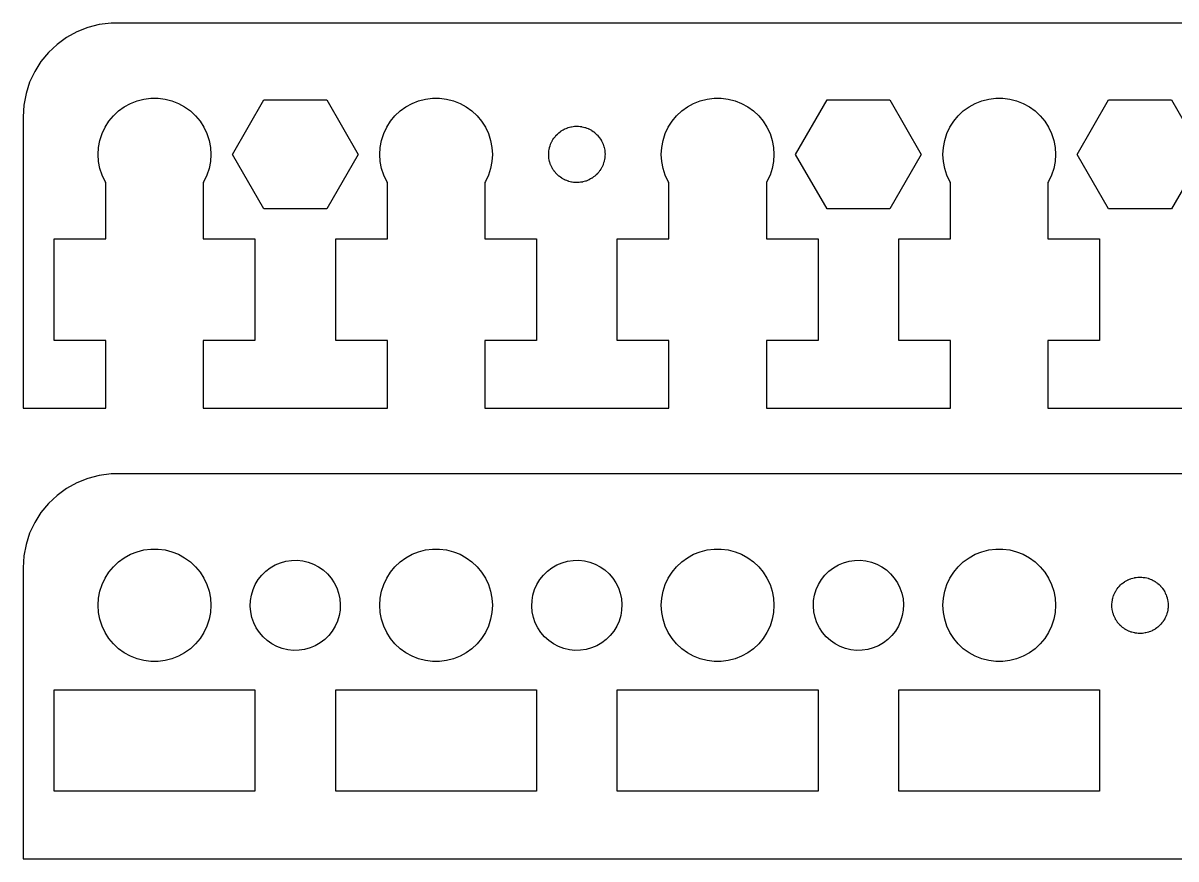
# Model space of a CAD drawing. Header units: metres. Extents: x -74 to 74, y 0 to 92.
# Drawn here: x -74.5 to -13.1, y 0 to 44.5 of the extents above; entities that cross this region are included whole.
import ezdxf

# ---------------------------------------------------------------- set-up
doc = ezdxf.new("R2010")
doc.units = ezdxf.units.M

msp = doc.modelspace()

# ---------------------------------------------------------------- linework, layer by layer
for p, q in [((-71.0451, 44.2553), (-71.6289, 44.0241)), ((-70.4369, 44.4114), (-71.0451, 44.2553)), ((-69.8139, 44.4901), (-70.4369, 44.4114)), ((69.8139, 44.4901), (-69.8139, 44.4901)), ((-72.1791, 43.7216), (-72.6871, 43.3526)), ((-71.6289, 44.0241), (-72.1791, 43.7216)), ((-72.6871, 43.3526), (-73.1448, 42.9227)), ((-73.5451, 42.4389), (-73.8815, 41.9088)), ((-73.1448, 42.9227), (-73.5451, 42.4389)), ((-73.8815, 41.9088), (-74.1489, 41.3406)), ((-74.1489, 41.3406), (-74.3429, 40.7434)), ((-74.3429, 40.7434), (-74.4606, 40.1267)), ((-74.4606, 40.1267), (-74.5, 39.5)), ((-69.4123, 39.8115), (-69.1075, 40.033)), ((-69.1075, 40.033), (-68.7773, 40.2145)), ((-68.7773, 40.2145), (-68.427, 40.3532)), ((-68.427, 40.3532), (-68.0621, 40.4469)), ((-68.0621, 40.4469), (-67.6884, 40.4941)), ((-67.6884, 40.4941), (-67.3116, 40.4941)), ((-67.3116, 40.4941), (-66.9379, 40.4469)), ((-66.9379, 40.4469), (-66.573, 40.3532)), ((-66.573, 40.3532), (-66.2227, 40.2145)), ((-66.2227, 40.2145), (-65.8925, 40.033)), ((-65.8925, 40.033), (-65.5877, 39.8115)), ((-63.3466, 37.5), (-61.6733, 40.3982)), ((-61.6733, 40.3982), (-58.3267, 40.3982)), ((-58.3267, 40.3982), (-56.6534, 37.5)), ((-54.4123, 39.8115), (-54.1075, 40.033)), ((-54.1075, 40.033), (-53.7773, 40.2145)), ((-53.7773, 40.2145), (-53.427, 40.3532)), ((-53.427, 40.3532), (-53.0621, 40.4469)), ((-53.0621, 40.4469), (-52.6884, 40.4941)), ((-52.6884, 40.4941), (-52.3116, 40.4941)), ((-52.3116, 40.4941), (-51.9379, 40.4469)), ((-51.9379, 40.4469), (-51.5729, 40.3532)), ((-51.5729, 40.3532), (-51.2227, 40.2145)), ((-51.2227, 40.2145), (-50.8925, 40.033)), ((-50.8925, 40.033), (-50.5877, 39.8115)), ((-39.4123, 39.8115), (-39.1075, 40.033)), ((-39.1075, 40.033), (-38.7773, 40.2145)), ((-38.7773, 40.2145), (-38.427, 40.3532)), ((-38.427, 40.3532), (-38.0621, 40.4469)), ((-38.0621, 40.4469), (-37.6884, 40.4941)), ((-37.6884, 40.4941), (-37.3116, 40.4941)), ((-37.3116, 40.4941), (-36.9379, 40.4469)), ((-36.9379, 40.4469), (-36.5729, 40.3532)), ((-36.5729, 40.3532), (-36.2227, 40.2145)), ((-36.2227, 40.2145), (-35.8925, 40.033)), ((-35.8925, 40.033), (-35.5877, 39.8115)), ((-33.3466, 37.5), (-31.6733, 40.3982)), ((-31.6733, 40.3982), (-28.3267, 40.3982)), ((-28.3267, 40.3982), (-26.6534, 37.5)), ((-24.4123, 39.8115), (-24.1075, 40.033)), ((-24.1075, 40.033), (-23.7773, 40.2145)), ((-23.7773, 40.2145), (-23.427, 40.3532)), ((-23.427, 40.3532), (-23.0621, 40.4469)), ((-23.0621, 40.4469), (-22.6884, 40.4941)), ((-22.6884, 40.4941), (-22.3116, 40.4941)), ((-22.3116, 40.4941), (-21.9379, 40.4469)), ((-21.9379, 40.4469), (-21.5729, 40.3532)), ((-21.5729, 40.3532), (-21.2227, 40.2145)), ((-21.2227, 40.2145), (-20.8925, 40.033)), ((-20.8925, 40.033), (-20.5877, 39.8115)), ((-18.3466, 37.5), (-16.6733, 40.3982)), ((-16.6733, 40.3982), (-13.3267, 40.3982)), ((-13.3267, 40.3982), (-11.6534, 37.5)), ((-74.5, 39.5), (-74.5, 24)), ((-69.927, 39.2634), (-69.6869, 39.5536)), ((-69.6869, 39.5536), (-69.4123, 39.8115)), ((-65.5877, 39.8115), (-65.3131, 39.5536)), ((-65.3131, 39.5536), (-65.073, 39.2634)), ((-54.927, 39.2634), (-54.6869, 39.5536)), ((-54.6869, 39.5536), (-54.4123, 39.8115)), ((-50.5877, 39.8115), (-50.3131, 39.5536)), ((-50.3131, 39.5536), (-50.0729, 39.2634)), ((-39.927, 39.2634), (-39.6869, 39.5536)), ((-39.6869, 39.5536), (-39.4123, 39.8115)), ((-35.5877, 39.8115), (-35.3131, 39.5536)), ((-35.3131, 39.5536), (-35.0729, 39.2634)), ((-24.927, 39.2634), (-24.6869, 39.5536)), ((-24.6869, 39.5536), (-24.4123, 39.8115)), ((-20.5877, 39.8115), (-20.3131, 39.5536)), ((-20.3131, 39.5536), (-20.0729, 39.2634)), ((-70.2893, 38.6044), (-70.1289, 38.9453)), ((-70.1289, 38.9453), (-69.927, 39.2634)), ((-65.073, 39.2634), (-64.8711, 38.9453)), ((-64.8711, 38.9453), (-64.7107, 38.6044)), ((-55.2893, 38.6044), (-55.1289, 38.9453)), ((-55.1289, 38.9453), (-54.927, 39.2634)), ((-50.0729, 39.2634), (-49.8711, 38.9453)), ((-49.8711, 38.9453), (-49.7107, 38.6044)), ((-45.9561, 38.6558), (-45.8926, 38.7019)), ((-45.8926, 38.7019), (-45.8301, 38.7494)), ((-45.8301, 38.7494), (-45.8165, 38.7572)), ((-45.8165, 38.7572), (-45.8037, 38.7665)), ((-45.8037, 38.7665), (-45.7349, 38.8043)), ((-45.7349, 38.8043), (-45.6669, 38.8436)), ((-45.6669, 38.8436), (-45.6525, 38.8497)), ((-45.6525, 38.8497), (-45.6387, 38.8572)), ((-45.6387, 38.8572), (-45.5657, 38.8861)), ((-45.5657, 38.8861), (-45.4933, 38.9165)), ((-45.4933, 38.9165), (-45.4781, 38.9208)), ((-45.4781, 38.9208), (-45.4635, 38.9266)), ((-45.4635, 38.9266), (-45.3875, 38.9461)), ((-45.3875, 38.9461), (-45.3119, 38.9672)), ((-45.3119, 38.9672), (-45.2963, 38.9695)), ((-45.2963, 38.9695), (-45.2811, 38.9734)), ((-45.2811, 38.9734), (-45.2032, 38.9833)), ((-45.2032, 38.9833), (-45.1255, 38.9947)), ((-45.1255, 38.9947), (-45.1098, 38.9951)), ((-45.1098, 38.9951), (-45.0942, 38.997)), ((-45.0942, 38.997), (-45.0157, 38.997)), ((-45.0157, 38.997), (-44.9372, 38.9987)), ((-44.9372, 38.9987), (-44.9215, 38.997)), ((-44.9215, 38.997), (-44.9058, 38.997)), ((-44.9058, 38.997), (-44.8279, 38.9872)), ((-44.8279, 38.9872), (-44.7498, 38.979)), ((-44.7498, 38.979), (-44.7345, 38.9754)), ((-44.7345, 38.9754), (-44.7189, 38.9734)), ((-44.7189, 38.9734), (-44.6429, 38.9539)), ((-44.6429, 38.9539), (-44.5665, 38.936)), ((-44.5665, 38.936), (-44.5517, 38.9305)), ((-44.5517, 38.9305), (-44.5365, 38.9266)), ((-44.5365, 38.9266), (-44.4635, 38.8977)), ((-44.4635, 38.8977), (-44.3899, 38.8703)), ((-44.3899, 38.8703), (-44.3759, 38.863)), ((-44.3759, 38.863), (-44.3613, 38.8572)), ((-44.3613, 38.8572), (-44.2925, 38.8194)), ((-44.2925, 38.8194), (-44.2229, 38.783)), ((-44.2229, 38.783), (-44.21, 38.7741)), ((-44.21, 38.7741), (-44.1963, 38.7665)), ((-44.1963, 38.7665), (-44.1328, 38.7204)), ((-44.1328, 38.7204), (-44.0683, 38.6755)), ((-40.2893, 38.6044), (-40.1289, 38.9453)), ((-40.1289, 38.9453), (-39.927, 39.2634)), ((-35.0729, 39.2634), (-34.8711, 38.9453)), ((-34.8711, 38.9453), (-34.7107, 38.6044)), ((-25.2893, 38.6044), (-25.1289, 38.9453)), ((-25.1289, 38.9453), (-24.927, 39.2634)), ((-20.0729, 39.2634), (-19.8711, 38.9453)), ((-19.8711, 38.9453), (-19.7107, 38.6044)), ((-70.4763, 37.876), (-70.4057, 38.2461)), ((-70.4057, 38.2461), (-70.2893, 38.6044)), ((-64.7107, 38.6044), (-64.5943, 38.2461)), ((-64.5943, 38.2461), (-64.5237, 37.876)), ((-55.4763, 37.876), (-55.4057, 38.2461)), ((-55.4057, 38.2461), (-55.2893, 38.6044)), ((-49.7107, 38.6044), (-49.5942, 38.2461)), ((-49.5942, 38.2461), (-49.5237, 37.876)), ((-46.3947, 38.0522), (-46.3612, 38.1232)), ((-46.3612, 38.1232), (-46.3293, 38.1949)), ((-46.3293, 38.1949), (-46.3212, 38.2084)), ((-46.3212, 38.2084), (-46.3145, 38.2226)), ((-46.3145, 38.2226), (-46.2724, 38.2889)), ((-46.2724, 38.2889), (-46.2317, 38.3561)), ((-46.2317, 38.3561), (-46.222, 38.3684)), ((-46.222, 38.3684), (-46.2135, 38.3817)), ((-46.2135, 38.3817), (-46.1635, 38.4422)), ((-46.1635, 38.4422), (-46.1147, 38.5037)), ((-46.1147, 38.5037), (-46.1035, 38.5147)), ((-46.1035, 38.5147), (-46.0934, 38.5268)), ((-46.0934, 38.5268), (-46.0362, 38.5806)), ((-46.0362, 38.5806), (-45.9801, 38.6355)), ((-45.9801, 38.6355), (-45.9676, 38.645)), ((-45.9676, 38.645), (-45.9561, 38.6558)), ((-44.0683, 38.6755), (-44.0566, 38.665)), ((-44.0566, 38.665), (-44.0439, 38.6558)), ((-44.0439, 38.6558), (-43.9866, 38.602)), ((-43.9866, 38.602), (-43.9283, 38.5495)), ((-43.9283, 38.5495), (-43.918, 38.5376)), ((-43.918, 38.5376), (-43.9065, 38.5268)), ((-43.9065, 38.5268), (-43.8565, 38.4663)), ((-43.8565, 38.4663), (-43.8052, 38.4069)), ((-43.8052, 38.4069), (-43.7965, 38.3938)), ((-43.7965, 38.3938), (-43.7865, 38.3817)), ((-43.7865, 38.3817), (-43.7444, 38.3154)), ((-43.7444, 38.3154), (-43.701, 38.25)), ((-43.701, 38.25), (-43.694, 38.2359)), ((-43.694, 38.2359), (-43.6855, 38.2226)), ((-43.6855, 38.2226), (-43.6521, 38.1516)), ((-43.6521, 38.1516), (-43.6172, 38.0813)), ((-43.6172, 38.0813), (-43.612, 38.0664)), ((-40.4763, 37.876), (-40.4057, 38.2461)), ((-40.4057, 38.2461), (-40.2893, 38.6044)), ((-34.7107, 38.6044), (-34.5942, 38.2461)), ((-34.5942, 38.2461), (-34.5237, 37.876)), ((-25.4763, 37.876), (-25.4057, 38.2461)), ((-25.4057, 38.2461), (-25.2893, 38.6044)), ((-19.7107, 38.6044), (-19.5942, 38.2461)), ((-19.5942, 38.2461), (-19.5237, 37.876)), ((-70.5, 37.5), (-70.4763, 37.876)), ((-70.4763, 37.124), (-70.5, 37.5)), ((-64.5237, 37.876), (-64.5, 37.5)), ((-64.5, 37.5), (-64.5237, 37.124)), ((-61.6733, 34.6018), (-63.3466, 37.5)), ((-56.6534, 37.5), (-58.3267, 34.6018)), ((-55.5, 37.5), (-55.4763, 37.876)), ((-55.4763, 37.124), (-55.5, 37.5)), ((-49.5237, 37.876), (-49.5, 37.5)), ((-49.5, 37.5), (-49.5237, 37.124)), ((-46.5, 37.5), (-46.4951, 37.5784)), ((-46.499, 37.4843), (-46.5, 37.5)), ((-46.4997, 37.4686), (-46.499, 37.4843)), ((-46.4931, 37.3904), (-46.4997, 37.4686)), ((-46.4951, 37.5784), (-46.4918, 37.6568)), ((-46.4918, 37.6568), (-46.4892, 37.6723)), ((-46.4892, 37.6723), (-46.4882, 37.688)), ((-46.4882, 37.688), (-46.4734, 37.7651)), ((-46.4734, 37.7651), (-46.4604, 37.8425)), ((-46.4604, 37.8425), (-46.4558, 37.8576)), ((-46.4558, 37.8576), (-46.4529, 37.873)), ((-46.4529, 37.873), (-46.4286, 37.9477)), ((-46.4286, 37.9477), (-46.4059, 38.0229)), ((-46.4059, 38.0229), (-46.3995, 38.0372)), ((-46.3995, 38.0372), (-46.3947, 38.0522)), ((-43.612, 38.0664), (-43.6053, 38.0522)), ((-43.6053, 38.0522), (-43.5811, 37.9775)), ((-43.5811, 37.9775), (-43.5553, 37.9034)), ((-43.5553, 37.9034), (-43.552, 37.888)), ((-43.552, 37.888), (-43.5471, 37.873)), ((-43.5471, 37.873), (-43.5324, 37.7959)), ((-43.5324, 37.7959), (-43.5161, 37.7191)), ((-43.5161, 37.7191), (-43.5148, 37.7034)), ((-43.5148, 37.7034), (-43.5118, 37.688)), ((-43.5118, 37.688), (-43.5069, 37.6096)), ((-43.5069, 37.6096), (-43.5003, 37.5314)), ((-43.5, 37.5), (-43.5049, 37.4217)), ((-43.5003, 37.5314), (-43.501, 37.5157)), ((-43.501, 37.5157), (-43.5, 37.5)), ((-40.5, 37.5), (-40.4763, 37.876)), ((-40.4763, 37.124), (-40.5, 37.5)), ((-34.5237, 37.876), (-34.5, 37.5)), ((-34.5, 37.5), (-34.5237, 37.124)), ((-31.6733, 34.6018), (-33.3466, 37.5)), ((-26.6534, 37.5), (-28.3267, 34.6018)), ((-25.5, 37.5), (-25.4763, 37.876)), ((-25.4763, 37.124), (-25.5, 37.5)), ((-19.5237, 37.876), (-19.5, 37.5)), ((-19.5, 37.5), (-19.5237, 37.124)), ((-16.6733, 34.6018), (-18.3466, 37.5)), ((-11.6534, 37.5), (-13.3267, 34.6018)), ((-70.4057, 36.7539), (-70.4763, 37.124)), ((-64.5237, 37.124), (-64.5943, 36.7539)), ((-55.4057, 36.7539), (-55.4763, 37.124)), ((-49.5237, 37.124), (-49.5942, 36.7539)), ((-46.4882, 37.312), (-46.4931, 37.3904)), ((-46.4852, 37.2965), (-46.4882, 37.312)), ((-46.4839, 37.2809), (-46.4852, 37.2965)), ((-46.4676, 37.2041), (-46.4839, 37.2809)), ((-46.4529, 37.127), (-46.4676, 37.2041)), ((-46.448, 37.112), (-46.4529, 37.127)), ((-46.4447, 37.0966), (-46.448, 37.112)), ((-46.4189, 37.0225), (-46.4447, 37.0966)), ((-46.3947, 36.9478), (-46.4189, 37.0225)), ((-46.388, 36.9336), (-46.3947, 36.9478)), ((-46.3828, 36.9187), (-46.388, 36.9336)), ((-46.3479, 36.8484), (-46.3828, 36.9187)), ((-46.3145, 36.7774), (-46.3479, 36.8484)), ((-43.6387, 36.8768), (-43.6707, 36.8051)), ((-43.6053, 36.9478), (-43.6387, 36.8768)), ((-43.6005, 36.9628), (-43.6053, 36.9478)), ((-43.5941, 36.9771), (-43.6005, 36.9628)), ((-43.5714, 37.0523), (-43.5941, 36.9771)), ((-43.5471, 37.127), (-43.5714, 37.0523)), ((-43.5442, 37.1424), (-43.5471, 37.127)), ((-43.5396, 37.1575), (-43.5442, 37.1424)), ((-43.5265, 37.2349), (-43.5396, 37.1575)), ((-43.5118, 37.312), (-43.5265, 37.2349)), ((-43.5108, 37.3277), (-43.5118, 37.312)), ((-43.5082, 37.3432), (-43.5108, 37.3277)), ((-43.5049, 37.4217), (-43.5082, 37.3432)), ((-40.4057, 36.7539), (-40.4763, 37.124)), ((-34.5237, 37.124), (-34.5942, 36.7539)), ((-25.4057, 36.7539), (-25.4763, 37.124)), ((-19.5237, 37.124), (-19.5942, 36.7539)), ((-70.2893, 36.3956), (-70.4057, 36.7539)), ((-70.1289, 36.0547), (-70.2893, 36.3956)), ((-64.7107, 36.3956), (-64.8711, 36.0547)), ((-64.5943, 36.7539), (-64.7107, 36.3956)), ((-55.2893, 36.3956), (-55.4057, 36.7539)), ((-55.1289, 36.0547), (-55.2893, 36.3956)), ((-49.7107, 36.3956), (-49.8711, 36.0547)), ((-49.5942, 36.7539), (-49.7107, 36.3956)), ((-46.306, 36.7641), (-46.3145, 36.7774)), ((-46.299, 36.75), (-46.306, 36.7641)), ((-46.2556, 36.6846), (-46.299, 36.75)), ((-46.2135, 36.6183), (-46.2556, 36.6846)), ((-46.2035, 36.6062), (-46.2135, 36.6183)), ((-46.1948, 36.5931), (-46.2035, 36.6062)), ((-46.1435, 36.5336), (-46.1948, 36.5931)), ((-46.0934, 36.4732), (-46.1435, 36.5336)), ((-46.082, 36.4624), (-46.0934, 36.4732)), ((-46.0717, 36.4505), (-46.082, 36.4624)), ((-46.0134, 36.398), (-46.0717, 36.4505)), ((-45.9561, 36.3442), (-46.0134, 36.398)), ((-45.9434, 36.335), (-45.9561, 36.3442)), ((-45.9317, 36.3244), (-45.9434, 36.335)), ((-45.8672, 36.2796), (-45.9317, 36.3244)), ((-45.8037, 36.2335), (-45.8672, 36.2796)), ((-44.1835, 36.2428), (-44.1963, 36.2335)), ((-44.1699, 36.2506), (-44.1835, 36.2428)), ((-44.1074, 36.2981), (-44.1699, 36.2506)), ((-44.0439, 36.3442), (-44.1074, 36.2981)), ((-44.0324, 36.355), (-44.0439, 36.3442)), ((-44.0199, 36.3645), (-44.0324, 36.355)), ((-43.9638, 36.4194), (-44.0199, 36.3645)), ((-43.9065, 36.4732), (-43.9638, 36.4194)), ((-43.8965, 36.4853), (-43.9065, 36.4732)), ((-43.8853, 36.4963), (-43.8965, 36.4853)), ((-43.8365, 36.5578), (-43.8853, 36.4963)), ((-43.7865, 36.6183), (-43.8365, 36.5578)), ((-43.778, 36.6316), (-43.7865, 36.6183)), ((-43.7683, 36.6439), (-43.778, 36.6316)), ((-43.7276, 36.7111), (-43.7683, 36.6439)), ((-43.6855, 36.7774), (-43.7276, 36.7111)), ((-43.6788, 36.7916), (-43.6855, 36.7774)), ((-43.6707, 36.8051), (-43.6788, 36.7916)), ((-40.2893, 36.3956), (-40.4057, 36.7539)), ((-40.1289, 36.0547), (-40.2893, 36.3956)), ((-34.7107, 36.3956), (-34.8711, 36.0547)), ((-34.5942, 36.7539), (-34.7107, 36.3956)), ((-25.2893, 36.3956), (-25.4057, 36.7539)), ((-25.1289, 36.0547), (-25.2893, 36.3956)), ((-19.7107, 36.3956), (-19.8711, 36.0547)), ((-19.5942, 36.7539), (-19.7107, 36.3956)), ((-70.0942, 36), (-70.1289, 36.0547)), ((-70.0942, 33), (-70.0942, 36)), ((-64.8711, 36.0547), (-64.9058, 36)), ((-64.9058, 36), (-64.9058, 33)), ((-55.0942, 36), (-55.1289, 36.0547)), ((-55.0942, 33), (-55.0942, 36)), ((-49.8711, 36.0547), (-49.9058, 36)), ((-49.9058, 36), (-49.9058, 33)), ((-45.79, 36.2259), (-45.8037, 36.2335)), ((-45.777, 36.2169), (-45.79, 36.2259)), ((-45.7074, 36.1806), (-45.777, 36.2169)), ((-45.6387, 36.1427), (-45.7074, 36.1806)), ((-45.624, 36.137), (-45.6387, 36.1427)), ((-45.6101, 36.1297), (-45.624, 36.137)), ((-45.5365, 36.1023), (-45.6101, 36.1297)), ((-45.4635, 36.0734), (-45.5365, 36.1023)), ((-45.4483, 36.0695), (-45.4635, 36.0734)), ((-45.4335, 36.064), (-45.4483, 36.0695)), ((-45.3571, 36.0461), (-45.4335, 36.064)), ((-45.2811, 36.0266), (-45.3571, 36.0461)), ((-45.2655, 36.0246), (-45.2811, 36.0266)), ((-45.2502, 36.021), (-45.2655, 36.0246)), ((-45.1721, 36.0128), (-45.2502, 36.021)), ((-45.0942, 36.0029), (-45.1721, 36.0128)), ((-45.0784, 36.0029), (-45.0942, 36.0029)), ((-45.0628, 36.0013), (-45.0784, 36.0029)), ((-44.9843, 36.0029), (-45.0628, 36.0013)), ((-44.9058, 36.0029), (-44.9843, 36.0029)), ((-44.8902, 36.0049), (-44.9058, 36.0029)), ((-44.8745, 36.0052), (-44.8902, 36.0049)), ((-44.7968, 36.0167), (-44.8745, 36.0052)), ((-44.7189, 36.0266), (-44.7968, 36.0167)), ((-44.7037, 36.0305), (-44.7189, 36.0266)), ((-44.6881, 36.0328), (-44.7037, 36.0305)), ((-44.6125, 36.0539), (-44.6881, 36.0328)), ((-44.5365, 36.0734), (-44.6125, 36.0539)), ((-44.5219, 36.0792), (-44.5365, 36.0734)), ((-44.5067, 36.0834), (-44.5219, 36.0792)), ((-44.4343, 36.1139), (-44.5067, 36.0834)), ((-44.3613, 36.1427), (-44.4343, 36.1139)), ((-44.3475, 36.1503), (-44.3613, 36.1427)), ((-44.333, 36.1564), (-44.3475, 36.1503)), ((-44.265, 36.1957), (-44.333, 36.1564)), ((-44.1963, 36.2335), (-44.265, 36.1957)), ((-40.0942, 36), (-40.1289, 36.0547)), ((-40.0942, 33), (-40.0942, 36)), ((-34.8711, 36.0547), (-34.9058, 36)), ((-34.9058, 36), (-34.9058, 33)), ((-25.0942, 36), (-25.1289, 36.0547)), ((-25.0942, 33), (-25.0942, 36)), ((-19.8711, 36.0547), (-19.9058, 36)), ((-19.9058, 36), (-19.9058, 33)), ((-58.3267, 34.6018), (-61.6733, 34.6018)), ((-28.3267, 34.6018), (-31.6733, 34.6018)), ((-13.3267, 34.6018), (-16.6733, 34.6018)), ((-72.8466, 27.6), (-72.8466, 33)), ((-72.8466, 33), (-70.0942, 33)), ((-64.9058, 33), (-62.1534, 33)), ((-62.1534, 33), (-62.1534, 27.6)), ((-57.8466, 27.6), (-57.8466, 33)), ((-57.8466, 33), (-55.0942, 33)), ((-49.9058, 33), (-47.1534, 33)), ((-47.1534, 33), (-47.1534, 27.6)), ((-42.8466, 27.6), (-42.8466, 33)), ((-42.8466, 33), (-40.0942, 33)), ((-34.9058, 33), (-32.1534, 33)), ((-32.1534, 33), (-32.1534, 27.6)), ((-27.8466, 27.6), (-27.8466, 33)), ((-27.8466, 33), (-25.0942, 33)), ((-19.9058, 33), (-17.1534, 33)), ((-17.1534, 33), (-17.1534, 27.6)), ((-70.0942, 27.6), (-72.8466, 27.6)), ((-70.0942, 24), (-70.0942, 27.6)), ((-62.1534, 27.6), (-64.9058, 27.6)), ((-64.9058, 27.6), (-64.9058, 24)), ((-55.0942, 27.6), (-57.8466, 27.6)), ((-55.0942, 24), (-55.0942, 27.6)), ((-47.1534, 27.6), (-49.9058, 27.6)), ((-49.9058, 27.6), (-49.9058, 24)), ((-40.0942, 27.6), (-42.8466, 27.6)), ((-40.0942, 24), (-40.0942, 27.6)), ((-32.1534, 27.6), (-34.9058, 27.6)), ((-34.9058, 27.6), (-34.9058, 24)), ((-25.0942, 27.6), (-27.8466, 27.6)), ((-25.0942, 24), (-25.0942, 27.6)), ((-17.1534, 27.6), (-19.9058, 27.6)), ((-19.9058, 27.6), (-19.9058, 24)), ((-74.5, 24), (-70.0942, 24)), ((-64.9058, 24), (-55.0942, 24)), ((-49.9058, 24), (-40.0942, 24)), ((-34.9058, 24), (-25.0942, 24)), ((-19.9058, 24), (-10.0942, 24)), ((-70.4369, 20.4114), (-71.0451, 20.2553)), ((-69.8139, 20.4901), (-70.4369, 20.4114)), ((69.8139, 20.4901), (-69.8139, 20.4901)), ((-72.1791, 19.7216), (-72.6871, 19.3526)), ((-71.6289, 20.0241), (-72.1791, 19.7216)), ((-71.0451, 20.2553), (-71.6289, 20.0241)), ((-72.6871, 19.3526), (-73.1448, 18.9227)), ((-73.5451, 18.4389), (-73.8815, 17.9088)), ((-73.1448, 18.9227), (-73.5451, 18.4389)), ((-73.8815, 17.9088), (-74.1489, 17.3406)), ((-74.1489, 17.3406), (-74.3429, 16.7434)), ((-74.3429, 16.7434), (-74.4606, 16.1267)), ((-74.4606, 16.1267), (-74.5, 15.5)), ((-69.4123, 15.8115), (-69.1075, 16.033)), ((-69.1075, 16.033), (-68.7773, 16.2145)), ((-68.7773, 16.2145), (-68.427, 16.3532)), ((-68.427, 16.3532), (-68.0621, 16.4469)), ((-68.0621, 16.4469), (-67.6884, 16.4941)), ((-67.6884, 16.4941), (-67.3116, 16.4941)), ((-67.3116, 16.4941), (-66.9379, 16.4469)), ((-66.9379, 16.4469), (-66.573, 16.3532)), ((-66.573, 16.3532), (-66.2227, 16.2145)), ((-66.2227, 16.2145), (-65.8925, 16.033)), ((-65.8925, 16.033), (-65.5877, 15.8115)), ((-54.4123, 15.8115), (-54.1075, 16.033)), ((-54.1075, 16.033), (-53.7773, 16.2145)), ((-53.7773, 16.2145), (-53.427, 16.3532)), ((-53.427, 16.3532), (-53.0621, 16.4469)), ((-53.0621, 16.4469), (-52.6884, 16.4941)), ((-52.6884, 16.4941), (-52.3116, 16.4941)), ((-52.3116, 16.4941), (-51.9379, 16.4469)), ((-51.9379, 16.4469), (-51.5729, 16.3532)), ((-51.5729, 16.3532), (-51.2227, 16.2145)), ((-51.2227, 16.2145), (-50.8925, 16.033)), ((-50.8925, 16.033), (-50.5877, 15.8115)), ((-39.4123, 15.8115), (-39.1075, 16.033)), ((-39.1075, 16.033), (-38.7773, 16.2145)), ((-38.7773, 16.2145), (-38.427, 16.3532)), ((-38.427, 16.3532), (-38.0621, 16.4469)), ((-38.0621, 16.4469), (-37.6884, 16.4941)), ((-37.6884, 16.4941), (-37.3116, 16.4941)), ((-37.3116, 16.4941), (-36.9379, 16.4469)), ((-36.9379, 16.4469), (-36.5729, 16.3532)), ((-36.5729, 16.3532), (-36.2227, 16.2145)), ((-36.2227, 16.2145), (-35.8925, 16.033)), ((-35.8925, 16.033), (-35.5877, 15.8115)), ((-24.4123, 15.8115), (-24.1075, 16.033)), ((-24.1075, 16.033), (-23.7773, 16.2145)), ((-23.7773, 16.2145), (-23.427, 16.3532)), ((-23.427, 16.3532), (-23.0621, 16.4469)), ((-23.0621, 16.4469), (-22.6884, 16.4941)), ((-22.6884, 16.4941), (-22.3116, 16.4941)), ((-22.3116, 16.4941), (-21.9379, 16.4469)), ((-21.9379, 16.4469), (-21.5729, 16.3532)), ((-21.5729, 16.3532), (-21.2227, 16.2145)), ((-21.2227, 16.2145), (-20.8925, 16.033)), ((-20.8925, 16.033), (-20.5877, 15.8115)), ((-74.5, 15.5), (-74.5, 0)), ((-69.927, 15.2634), (-69.6869, 15.5536)), ((-69.6869, 15.5536), (-69.4123, 15.8115)), ((-65.5877, 15.8115), (-65.3131, 15.5536)), ((-65.3131, 15.5536), (-65.073, 15.2634)), ((-61.5682, 15.3168), (-61.3281, 15.499)), ((-61.3281, 15.499), (-61.0671, 15.6497)), ((-61.0671, 15.6497), (-60.7893, 15.7665)), ((-60.7893, 15.7665), (-60.499, 15.8475)), ((-60.499, 15.8475), (-60.2008, 15.8916)), ((-60.2008, 15.8916), (-59.8995, 15.8979)), ((-59.8995, 15.8979), (-59.5997, 15.8664)), ((-59.5997, 15.8664), (-59.3063, 15.7976)), ((-59.3063, 15.7976), (-59.0238, 15.6925)), ((-59.0238, 15.6925), (-58.7567, 15.5529)), ((-58.7567, 15.5529), (-58.5092, 15.3809)), ((-58.5092, 15.3809), (-58.2853, 15.1792)), ((-54.927, 15.2634), (-54.6869, 15.5536)), ((-54.6869, 15.5536), (-54.4123, 15.8115)), ((-50.5877, 15.8115), (-50.3131, 15.5536)), ((-50.3131, 15.5536), (-50.0729, 15.2634)), ((-46.5682, 15.3168), (-46.3281, 15.499)), ((-46.3281, 15.499), (-46.0671, 15.6497)), ((-46.0671, 15.6497), (-45.7893, 15.7665)), ((-45.7893, 15.7665), (-45.499, 15.8475)), ((-45.499, 15.8475), (-45.2008, 15.8916)), ((-45.2008, 15.8916), (-44.8995, 15.8979)), ((-44.8995, 15.8979), (-44.5997, 15.8664)), ((-44.5997, 15.8664), (-44.3063, 15.7976)), ((-44.3063, 15.7976), (-44.0238, 15.6925)), ((-44.0238, 15.6925), (-43.7567, 15.5529)), ((-43.7567, 15.5529), (-43.5092, 15.3809)), ((-43.5092, 15.3809), (-43.2853, 15.1792)), ((-39.927, 15.2634), (-39.6869, 15.5536)), ((-39.6869, 15.5536), (-39.4123, 15.8115)), ((-35.5877, 15.8115), (-35.3131, 15.5536)), ((-35.3131, 15.5536), (-35.0729, 15.2634)), ((-31.5682, 15.3168), (-31.3281, 15.499)), ((-31.3281, 15.499), (-31.0671, 15.6497)), ((-31.0671, 15.6497), (-30.7893, 15.7665)), ((-30.7893, 15.7665), (-30.499, 15.8475)), ((-30.499, 15.8475), (-30.2008, 15.8916)), ((-30.2008, 15.8916), (-29.8995, 15.8979)), ((-29.8995, 15.8979), (-29.5997, 15.8664)), ((-29.5997, 15.8664), (-29.3063, 15.7976)), ((-29.3063, 15.7976), (-29.0238, 15.6925)), ((-29.0238, 15.6925), (-28.7567, 15.5529)), ((-28.7567, 15.5529), (-28.5092, 15.3809)), ((-28.5092, 15.3809), (-28.2853, 15.1792)), ((-24.927, 15.2634), (-24.6869, 15.5536)), ((-24.6869, 15.5536), (-24.4123, 15.8115)), ((-20.5877, 15.8115), (-20.3131, 15.5536)), ((-20.3131, 15.5536), (-20.0729, 15.2634)), ((-70.2893, 14.6044), (-70.1289, 14.9453)), ((-70.1289, 14.9453), (-69.927, 15.2634)), ((-65.073, 15.2634), (-64.8711, 14.9453)), ((-64.8711, 14.9453), (-64.7107, 14.6044)), ((-62.1269, 14.6119), (-61.9707, 14.8697)), ((-61.9707, 14.8697), (-61.7835, 15.1059)), ((-61.7835, 15.1059), (-61.5682, 15.3168)), ((-58.2853, 15.1792), (-58.0883, 14.951)), ((-58.0883, 14.951), (-57.9215, 14.7)), ((-55.2893, 14.6044), (-55.1289, 14.9453)), ((-55.1289, 14.9453), (-54.927, 15.2634)), ((-50.0729, 15.2634), (-49.8711, 14.9453)), ((-49.8711, 14.9453), (-49.7107, 14.6044)), ((-47.1269, 14.6119), (-46.9707, 14.8697)), ((-46.9707, 14.8697), (-46.7835, 15.1059)), ((-46.7835, 15.1059), (-46.5682, 15.3168)), ((-43.2853, 15.1792), (-43.0883, 14.951)), ((-43.0883, 14.951), (-42.9215, 14.7)), ((-40.2893, 14.6044), (-40.1289, 14.9453)), ((-40.1289, 14.9453), (-39.927, 15.2634)), ((-35.0729, 15.2634), (-34.8711, 14.9453)), ((-34.8711, 14.9453), (-34.7107, 14.6044)), ((-32.1269, 14.6119), (-31.9707, 14.8697)), ((-31.9707, 14.8697), (-31.7835, 15.1059)), ((-31.7835, 15.1059), (-31.5682, 15.3168)), ((-28.2853, 15.1792), (-28.0883, 14.951)), ((-28.0883, 14.951), (-27.9215, 14.7)), ((-25.2893, 14.6044), (-25.1289, 14.9453)), ((-25.1289, 14.9453), (-24.927, 15.2634)), ((-20.0729, 15.2634), (-19.8711, 14.9453)), ((-19.8711, 14.9453), (-19.7107, 14.6044)), ((-15.8926, 14.7019), (-15.8301, 14.7494)), ((-15.8301, 14.7494), (-15.8165, 14.7572)), ((-15.8165, 14.7572), (-15.8037, 14.7665)), ((-15.8037, 14.7665), (-15.7349, 14.8043)), ((-15.7349, 14.8043), (-15.6669, 14.8436)), ((-15.6669, 14.8436), (-15.6524, 14.8497)), ((-15.6524, 14.8497), (-15.6387, 14.8572)), ((-15.6387, 14.8572), (-15.5657, 14.8861)), ((-15.5657, 14.8861), (-15.4933, 14.9165)), ((-15.4933, 14.9165), (-15.4781, 14.9208)), ((-15.4781, 14.9208), (-15.4635, 14.9266)), ((-15.4635, 14.9266), (-15.3875, 14.9461)), ((-15.3875, 14.9461), (-15.3119, 14.9672)), ((-15.3119, 14.9672), (-15.2963, 14.9695)), ((-15.2963, 14.9695), (-15.2811, 14.9734)), ((-15.2811, 14.9734), (-15.2032, 14.9833)), ((-15.2032, 14.9833), (-15.1255, 14.9947)), ((-15.1255, 14.9947), (-15.1098, 14.9951)), ((-15.1098, 14.9951), (-15.0942, 14.997)), ((-15.0942, 14.997), (-15.0157, 14.997)), ((-15.0157, 14.997), (-14.9372, 14.9987)), ((-14.9372, 14.9987), (-14.9215, 14.997)), ((-14.9215, 14.997), (-14.9058, 14.997)), ((-14.9058, 14.997), (-14.8279, 14.9872)), ((-14.8279, 14.9872), (-14.7498, 14.979)), ((-14.7498, 14.979), (-14.7345, 14.9754)), ((-14.7345, 14.9754), (-14.7189, 14.9734)), ((-14.7189, 14.9734), (-14.6429, 14.9539)), ((-14.6429, 14.9539), (-14.5665, 14.936)), ((-14.5665, 14.936), (-14.5517, 14.9305)), ((-14.5517, 14.9305), (-14.5365, 14.9266)), ((-14.5365, 14.9266), (-14.4635, 14.8977)), ((-14.4635, 14.8977), (-14.3899, 14.8703)), ((-14.3899, 14.8703), (-14.3759, 14.863)), ((-14.3759, 14.863), (-14.3613, 14.8572)), ((-14.3613, 14.8572), (-14.2925, 14.8194)), ((-14.2925, 14.8194), (-14.2229, 14.783)), ((-14.2229, 14.783), (-14.21, 14.7741)), ((-14.21, 14.7741), (-14.1963, 14.7665)), ((-14.1963, 14.7665), (-14.1328, 14.7204)), ((-70.4763, 13.876), (-70.4057, 14.2461)), ((-70.4057, 14.2461), (-70.2893, 14.6044)), ((-64.7107, 14.6044), (-64.5943, 14.2461)), ((-64.5943, 14.2461), (-64.5237, 13.876)), ((-62.3366, 14.048), (-62.2495, 14.3366)), ((-62.2495, 14.3366), (-62.1269, 14.6119)), ((-57.9215, 14.7), (-57.7875, 14.43)), ((-57.7875, 14.43), (-57.6884, 14.1454)), ((-57.6884, 14.1454), (-57.6257, 13.8506)), ((-55.4763, 13.876), (-55.4057, 14.2461)), ((-55.4057, 14.2461), (-55.2893, 14.6044)), ((-49.7107, 14.6044), (-49.5942, 14.2461)), ((-49.5942, 14.2461), (-49.5237, 13.876)), ((-47.3366, 14.048), (-47.2495, 14.3366)), ((-47.2495, 14.3366), (-47.1269, 14.6119)), ((-42.9215, 14.7), (-42.7875, 14.43)), ((-42.7875, 14.43), (-42.6884, 14.1454)), ((-42.6884, 14.1454), (-42.6257, 13.8506)), ((-40.4763, 13.876), (-40.4057, 14.2461)), ((-40.4057, 14.2461), (-40.2893, 14.6044)), ((-34.7107, 14.6044), (-34.5942, 14.2461)), ((-34.5942, 14.2461), (-34.5237, 13.876)), ((-32.3366, 14.048), (-32.2495, 14.3366)), ((-32.2495, 14.3366), (-32.1269, 14.6119)), ((-27.9215, 14.7), (-27.7875, 14.43)), ((-27.7875, 14.43), (-27.6884, 14.1454)), ((-27.6884, 14.1454), (-27.6257, 13.8506)), ((-25.4763, 13.876), (-25.4057, 14.2461)), ((-25.4057, 14.2461), (-25.2893, 14.6044)), ((-19.7107, 14.6044), (-19.5942, 14.2461)), ((-19.5942, 14.2461), (-19.5237, 13.876)), ((-16.3612, 14.1232), (-16.3293, 14.1949)), ((-16.3293, 14.1949), (-16.3212, 14.2084)), ((-16.3212, 14.2084), (-16.3145, 14.2226)), ((-16.3145, 14.2226), (-16.2724, 14.2889)), ((-16.2724, 14.2889), (-16.2317, 14.3561)), ((-16.2317, 14.3561), (-16.2219, 14.3684)), ((-16.2219, 14.3684), (-16.2135, 14.3817)), ((-16.2135, 14.3817), (-16.1635, 14.4422)), ((-16.1635, 14.4422), (-16.1147, 14.5037)), ((-16.1147, 14.5037), (-16.1035, 14.5147)), ((-16.1035, 14.5147), (-16.0934, 14.5268)), ((-16.0934, 14.5268), (-16.0362, 14.5806)), ((-16.0362, 14.5806), (-15.9801, 14.6355)), ((-15.9801, 14.6355), (-15.9676, 14.645)), ((-15.9676, 14.645), (-15.9561, 14.6558)), ((-15.9561, 14.6558), (-15.8926, 14.7019)), ((-14.1328, 14.7204), (-14.0683, 14.6755)), ((-14.0683, 14.6755), (-14.0566, 14.665)), ((-14.0566, 14.665), (-14.0439, 14.6558)), ((-14.0439, 14.6558), (-13.9866, 14.602)), ((-13.9866, 14.602), (-13.9283, 14.5495)), ((-13.9283, 14.5495), (-13.918, 14.5376)), ((-13.918, 14.5376), (-13.9065, 14.5268)), ((-13.9065, 14.5268), (-13.8565, 14.4663)), ((-13.8565, 14.4663), (-13.8052, 14.4069)), ((-13.8052, 14.4069), (-13.7965, 14.3938)), ((-13.7965, 14.3938), (-13.7865, 14.3817)), ((-13.7865, 14.3817), (-13.7444, 14.3154)), ((-13.7444, 14.3154), (-13.701, 14.25)), ((-13.701, 14.25), (-13.694, 14.2359)), ((-13.694, 14.2359), (-13.6855, 14.2226)), ((-13.6855, 14.2226), (-13.6521, 14.1516)), ((-13.6521, 14.1516), (-13.6172, 14.0813)), ((-70.5, 13.5), (-70.4763, 13.876)), ((-64.5237, 13.876), (-64.5, 13.5)), ((-62.3995, 13.4497), (-62.3868, 13.7509)), ((-62.3868, 13.7509), (-62.3366, 14.048)), ((-57.6257, 13.8506), (-57.6005, 13.5502)), ((-57.6005, 13.5502), (-57.6131, 13.2491)), ((-55.5, 13.5), (-55.4763, 13.876)), ((-49.5237, 13.876), (-49.5, 13.5)), ((-47.3995, 13.4497), (-47.3868, 13.7509)), ((-47.3868, 13.7509), (-47.3366, 14.048)), ((-42.6257, 13.8506), (-42.6005, 13.5502)), ((-42.6005, 13.5502), (-42.6131, 13.2491)), ((-40.5, 13.5), (-40.4763, 13.876)), ((-34.5237, 13.876), (-34.5, 13.5)), ((-32.3995, 13.4497), (-32.3868, 13.7509)), ((-32.3868, 13.7509), (-32.3366, 14.048)), ((-27.6257, 13.8506), (-27.6005, 13.5502)), ((-27.6005, 13.5502), (-27.6131, 13.2491)), ((-25.5, 13.5), (-25.4763, 13.876)), ((-19.5237, 13.876), (-19.5, 13.5)), ((-16.5, 13.5), (-16.4951, 13.5784)), ((-16.4951, 13.5784), (-16.4918, 13.6568)), ((-16.4918, 13.6568), (-16.4892, 13.6723)), ((-16.4892, 13.6723), (-16.4882, 13.688)), ((-16.4882, 13.688), (-16.4734, 13.7651)), ((-16.4734, 13.7651), (-16.4604, 13.8425)), ((-16.4604, 13.8425), (-16.4558, 13.8576)), ((-16.4558, 13.8576), (-16.4529, 13.873)), ((-16.4529, 13.873), (-16.4286, 13.9477)), ((-16.4286, 13.9477), (-16.4059, 14.0229)), ((-16.4059, 14.0229), (-16.3995, 14.0372)), ((-16.3995, 14.0372), (-16.3947, 14.0522)), ((-16.3947, 14.0522), (-16.3612, 14.1232)), ((-13.6172, 14.0813), (-13.612, 14.0664)), ((-13.612, 14.0664), (-13.6053, 14.0522)), ((-13.6053, 14.0522), (-13.5811, 13.9775)), ((-13.5811, 13.9775), (-13.5553, 13.9034)), ((-13.5553, 13.9034), (-13.552, 13.888)), ((-13.552, 13.888), (-13.5471, 13.873)), ((-13.5471, 13.873), (-13.5324, 13.7959)), ((-13.5324, 13.7959), (-13.5161, 13.7191)), ((-13.5161, 13.7191), (-13.5148, 13.7034)), ((-13.5148, 13.7034), (-13.5118, 13.688)), ((-13.5118, 13.688), (-13.5069, 13.6096)), ((-13.5069, 13.6096), (-13.5003, 13.5314)), ((-13.5003, 13.5314), (-13.501, 13.5157)), ((-13.501, 13.5157), (-13.5, 13.5)), ((-70.4763, 13.124), (-70.5, 13.5)), ((-70.4057, 12.7539), (-70.4763, 13.124)), ((-64.5237, 13.124), (-64.5943, 12.7539)), ((-64.5, 13.5), (-64.5237, 13.124)), ((-62.3743, 13.1494), (-62.3995, 13.4497)), ((-62.3116, 12.8546), (-62.3743, 13.1494)), ((-57.6634, 12.952), (-57.7505, 12.6634)), ((-57.6131, 13.2491), (-57.6634, 12.952)), ((-55.4763, 13.124), (-55.5, 13.5)), ((-55.4057, 12.7539), (-55.4763, 13.124)), ((-49.5237, 13.124), (-49.5942, 12.7539)), ((-49.5, 13.5), (-49.5237, 13.124)), ((-47.3743, 13.1494), (-47.3995, 13.4497)), ((-47.3116, 12.8546), (-47.3743, 13.1494)), ((-42.6634, 12.952), (-42.7505, 12.6634)), ((-42.6131, 13.2491), (-42.6634, 12.952)), ((-40.4763, 13.124), (-40.5, 13.5)), ((-40.4057, 12.7539), (-40.4763, 13.124)), ((-34.5237, 13.124), (-34.5942, 12.7539)), ((-34.5, 13.5), (-34.5237, 13.124)), ((-32.3743, 13.1494), (-32.3995, 13.4497)), ((-32.3116, 12.8546), (-32.3743, 13.1494)), ((-27.6634, 12.952), (-27.7505, 12.6634)), ((-27.6131, 13.2491), (-27.6634, 12.952)), ((-25.4763, 13.124), (-25.5, 13.5)), ((-25.4057, 12.7539), (-25.4763, 13.124)), ((-19.5237, 13.124), (-19.5942, 12.7539)), ((-19.5, 13.5), (-19.5237, 13.124)), ((-16.499, 13.4843), (-16.5, 13.5)), ((-16.4997, 13.4686), (-16.499, 13.4843)), ((-16.4931, 13.3904), (-16.4997, 13.4686)), ((-16.4882, 13.312), (-16.4931, 13.3904)), ((-16.4852, 13.2965), (-16.4882, 13.312)), ((-16.4839, 13.2809), (-16.4852, 13.2965)), ((-16.4676, 13.2041), (-16.4839, 13.2809)), ((-16.4529, 13.127), (-16.4676, 13.2041)), ((-16.448, 13.112), (-16.4529, 13.127)), ((-16.4447, 13.0966), (-16.448, 13.112)), ((-16.4189, 13.0225), (-16.4447, 13.0966)), ((-16.3947, 12.9478), (-16.4189, 13.0225)), ((-16.388, 12.9336), (-16.3947, 12.9478)), ((-16.3828, 12.9187), (-16.388, 12.9336)), ((-16.3479, 12.8484), (-16.3828, 12.9187)), ((-13.6053, 12.9478), (-13.6387, 12.8768)), ((-13.6005, 12.9628), (-13.6053, 12.9478)), ((-13.5941, 12.9771), (-13.6005, 12.9628)), ((-13.5714, 13.0523), (-13.5941, 12.9771)), ((-13.5471, 13.127), (-13.5714, 13.0523)), ((-13.5442, 13.1424), (-13.5471, 13.127)), ((-13.5396, 13.1575), (-13.5442, 13.1424)), ((-13.5265, 13.2349), (-13.5396, 13.1575)), ((-13.5118, 13.312), (-13.5265, 13.2349)), ((-13.5108, 13.3277), (-13.5118, 13.312)), ((-13.5082, 13.3432), (-13.5108, 13.3277)), ((-13.5049, 13.4217), (-13.5082, 13.3432)), ((-13.5, 13.5), (-13.5049, 13.4217)), ((-70.2893, 12.3956), (-70.4057, 12.7539)), ((-70.1289, 12.0547), (-70.2893, 12.3956)), ((-64.7107, 12.3956), (-64.8711, 12.0547)), ((-64.5943, 12.7539), (-64.7107, 12.3956)), ((-62.2125, 12.57), (-62.3116, 12.8546)), ((-62.0785, 12.3), (-62.2125, 12.57)), ((-61.9117, 12.049), (-62.0785, 12.3)), ((-57.8731, 12.3881), (-58.0292, 12.1303)), ((-57.7505, 12.6634), (-57.8731, 12.3881)), ((-55.2893, 12.3956), (-55.4057, 12.7539)), ((-55.1289, 12.0547), (-55.2893, 12.3956)), ((-49.7107, 12.3956), (-49.8711, 12.0547)), ((-49.5942, 12.7539), (-49.7107, 12.3956)), ((-47.2125, 12.57), (-47.3116, 12.8546)), ((-47.0785, 12.3), (-47.2125, 12.57)), ((-46.9117, 12.049), (-47.0785, 12.3)), ((-42.8731, 12.3881), (-43.0292, 12.1303)), ((-42.7505, 12.6634), (-42.8731, 12.3881)), ((-40.2893, 12.3956), (-40.4057, 12.7539)), ((-40.1289, 12.0547), (-40.2893, 12.3956)), ((-34.7107, 12.3956), (-34.8711, 12.0547)), ((-34.5942, 12.7539), (-34.7107, 12.3956)), ((-32.2125, 12.57), (-32.3116, 12.8546)), ((-32.0785, 12.3), (-32.2125, 12.57)), ((-31.9117, 12.049), (-32.0785, 12.3)), ((-27.8731, 12.3881), (-28.0292, 12.1303)), ((-27.7505, 12.6634), (-27.8731, 12.3881)), ((-25.2893, 12.3956), (-25.4057, 12.7539)), ((-25.1289, 12.0547), (-25.2893, 12.3956)), ((-19.7107, 12.3956), (-19.8711, 12.0547)), ((-19.5942, 12.7539), (-19.7107, 12.3956)), ((-16.3145, 12.7774), (-16.3479, 12.8484)), ((-16.306, 12.7641), (-16.3145, 12.7774)), ((-16.299, 12.75), (-16.306, 12.7641)), ((-16.2556, 12.6846), (-16.299, 12.75)), ((-16.2135, 12.6183), (-16.2556, 12.6846)), ((-16.2035, 12.6062), (-16.2135, 12.6183)), ((-16.1948, 12.5931), (-16.2035, 12.6062)), ((-16.1435, 12.5336), (-16.1948, 12.5931)), ((-16.0934, 12.4732), (-16.1435, 12.5336)), ((-16.082, 12.4624), (-16.0934, 12.4732)), ((-16.0717, 12.4505), (-16.082, 12.4624)), ((-16.0134, 12.398), (-16.0717, 12.4505)), ((-15.9561, 12.3442), (-16.0134, 12.398)), ((-15.9434, 12.335), (-15.9561, 12.3442)), ((-15.9317, 12.3244), (-15.9434, 12.335)), ((-15.8672, 12.2796), (-15.9317, 12.3244)), ((-14.1074, 12.2981), (-14.1699, 12.2506)), ((-14.0439, 12.3442), (-14.1074, 12.2981)), ((-14.0324, 12.355), (-14.0439, 12.3442)), ((-14.0199, 12.3645), (-14.0324, 12.355)), ((-13.9638, 12.4194), (-14.0199, 12.3645)), ((-13.9065, 12.4732), (-13.9638, 12.4194)), ((-13.8965, 12.4853), (-13.9065, 12.4732)), ((-13.8853, 12.4963), (-13.8965, 12.4853)), ((-13.8365, 12.5578), (-13.8853, 12.4963)), ((-13.7865, 12.6183), (-13.8365, 12.5578)), ((-13.778, 12.6316), (-13.7865, 12.6183)), ((-13.7683, 12.6439), (-13.778, 12.6316)), ((-13.7276, 12.7111), (-13.7683, 12.6439)), ((-13.6855, 12.7774), (-13.7276, 12.7111)), ((-13.6788, 12.7916), (-13.6855, 12.7774)), ((-13.6707, 12.8051), (-13.6788, 12.7916)), ((-13.6387, 12.8768), (-13.6707, 12.8051)), ((-69.927, 11.7366), (-70.1289, 12.0547)), ((-69.6869, 11.4464), (-69.927, 11.7366)), ((-65.073, 11.7366), (-65.3131, 11.4464)), ((-64.8711, 12.0547), (-65.073, 11.7366)), ((-61.7147, 11.8208), (-61.9117, 12.049)), ((-61.4908, 11.6191), (-61.7147, 11.8208)), ((-58.4318, 11.6832), (-58.6719, 11.501)), ((-58.2164, 11.8941), (-58.4318, 11.6832)), ((-58.0292, 12.1303), (-58.2164, 11.8941)), ((-54.927, 11.7366), (-55.1289, 12.0547)), ((-54.6869, 11.4464), (-54.927, 11.7366)), ((-50.0729, 11.7366), (-50.3131, 11.4464)), ((-49.8711, 12.0547), (-50.0729, 11.7366)), ((-46.7147, 11.8208), (-46.9117, 12.049)), ((-46.4908, 11.6191), (-46.7147, 11.8208)), ((-43.4318, 11.6832), (-43.6719, 11.501)), ((-43.2164, 11.8941), (-43.4318, 11.6832)), ((-43.0292, 12.1303), (-43.2164, 11.8941)), ((-39.927, 11.7366), (-40.1289, 12.0547)), ((-39.6869, 11.4464), (-39.927, 11.7366)), ((-35.0729, 11.7366), (-35.3131, 11.4464)), ((-34.8711, 12.0547), (-35.0729, 11.7366)), ((-31.7147, 11.8208), (-31.9117, 12.049)), ((-31.4908, 11.6191), (-31.7147, 11.8208)), ((-28.4318, 11.6832), (-28.6719, 11.501)), ((-28.2164, 11.8941), (-28.4318, 11.6832)), ((-28.0292, 12.1303), (-28.2164, 11.8941)), ((-24.927, 11.7366), (-25.1289, 12.0547)), ((-24.6869, 11.4464), (-24.927, 11.7366)), ((-20.0729, 11.7366), (-20.3131, 11.4464)), ((-19.8711, 12.0547), (-20.0729, 11.7366)), ((-15.8037, 12.2335), (-15.8672, 12.2796)), ((-15.7899, 12.2259), (-15.8037, 12.2335)), ((-15.777, 12.2169), (-15.7899, 12.2259)), ((-15.7074, 12.1806), (-15.777, 12.2169)), ((-15.6387, 12.1427), (-15.7074, 12.1806)), ((-15.624, 12.137), (-15.6387, 12.1427)), ((-15.6101, 12.1297), (-15.624, 12.137)), ((-15.5365, 12.1023), (-15.6101, 12.1297)), ((-15.4635, 12.0734), (-15.5365, 12.1023)), ((-15.4483, 12.0695), (-15.4635, 12.0734)), ((-15.4335, 12.064), (-15.4483, 12.0695)), ((-15.3571, 12.0461), (-15.4335, 12.064)), ((-15.2811, 12.0266), (-15.3571, 12.0461)), ((-15.2655, 12.0246), (-15.2811, 12.0266)), ((-15.2502, 12.021), (-15.2655, 12.0246)), ((-15.1721, 12.0128), (-15.2502, 12.021)), ((-15.0942, 12.0029), (-15.1721, 12.0128)), ((-15.0784, 12.0029), (-15.0942, 12.0029)), ((-15.0628, 12.0013), (-15.0784, 12.0029)), ((-14.9843, 12.0029), (-15.0628, 12.0013)), ((-14.9058, 12.0029), (-14.9843, 12.0029)), ((-14.8902, 12.0049), (-14.9058, 12.0029)), ((-14.8745, 12.0052), (-14.8902, 12.0049)), ((-14.7968, 12.0167), (-14.8745, 12.0052)), ((-14.7189, 12.0266), (-14.7968, 12.0167)), ((-14.7037, 12.0305), (-14.7189, 12.0266)), ((-14.6881, 12.0328), (-14.7037, 12.0305)), ((-14.6125, 12.0539), (-14.6881, 12.0328)), ((-14.5365, 12.0734), (-14.6125, 12.0539)), ((-14.5219, 12.0792), (-14.5365, 12.0734)), ((-14.5067, 12.0834), (-14.5219, 12.0792)), ((-14.4343, 12.1139), (-14.5067, 12.0834)), ((-14.3613, 12.1427), (-14.4343, 12.1139)), ((-14.3475, 12.1503), (-14.3613, 12.1427)), ((-14.333, 12.1564), (-14.3475, 12.1503)), ((-14.265, 12.1957), (-14.333, 12.1564)), ((-14.1963, 12.2335), (-14.265, 12.1957)), ((-14.1835, 12.2428), (-14.1963, 12.2335)), ((-14.1699, 12.2506), (-14.1835, 12.2428)), ((-69.4123, 11.1884), (-69.6869, 11.4464)), ((-69.1075, 10.967), (-69.4123, 11.1884)), ((-65.5877, 11.1884), (-65.8925, 10.967)), ((-65.3131, 11.4464), (-65.5877, 11.1884)), ((-61.2433, 11.4471), (-61.4908, 11.6191)), ((-60.9762, 11.3075), (-61.2433, 11.4471)), ((-60.6937, 11.2024), (-60.9762, 11.3075)), ((-60.4002, 11.1336), (-60.6937, 11.2024)), ((-60.1005, 11.1021), (-60.4002, 11.1336)), ((-59.7992, 11.1084), (-60.1005, 11.1021)), ((-59.501, 11.1524), (-59.7992, 11.1084)), ((-59.2107, 11.2335), (-59.501, 11.1524)), ((-58.9329, 11.3503), (-59.2107, 11.2335)), ((-58.6719, 11.501), (-58.9329, 11.3503)), ((-54.4123, 11.1884), (-54.6869, 11.4464)), ((-54.1075, 10.967), (-54.4123, 11.1884)), ((-50.5877, 11.1884), (-50.8925, 10.967)), ((-50.3131, 11.4464), (-50.5877, 11.1884)), ((-46.2433, 11.4471), (-46.4908, 11.6191)), ((-45.9762, 11.3075), (-46.2433, 11.4471)), ((-45.6937, 11.2024), (-45.9762, 11.3075)), ((-45.4002, 11.1336), (-45.6937, 11.2024)), ((-45.1005, 11.1021), (-45.4002, 11.1336)), ((-44.7992, 11.1084), (-45.1005, 11.1021)), ((-44.501, 11.1524), (-44.7992, 11.1084)), ((-44.2107, 11.2335), (-44.501, 11.1524)), ((-43.9329, 11.3503), (-44.2107, 11.2335)), ((-43.6719, 11.501), (-43.9329, 11.3503)), ((-39.4123, 11.1884), (-39.6869, 11.4464)), ((-39.1075, 10.967), (-39.4123, 11.1884)), ((-35.5877, 11.1884), (-35.8925, 10.967)), ((-35.3131, 11.4464), (-35.5877, 11.1884)), ((-31.2433, 11.4471), (-31.4908, 11.6191)), ((-30.9762, 11.3075), (-31.2433, 11.4471)), ((-30.6937, 11.2024), (-30.9762, 11.3075)), ((-30.4002, 11.1336), (-30.6937, 11.2024)), ((-30.1005, 11.1021), (-30.4002, 11.1336)), ((-29.7992, 11.1084), (-30.1005, 11.1021)), ((-29.501, 11.1524), (-29.7992, 11.1084)), ((-29.2107, 11.2335), (-29.501, 11.1524)), ((-28.9329, 11.3503), (-29.2107, 11.2335)), ((-28.6719, 11.501), (-28.9329, 11.3503)), ((-24.4123, 11.1884), (-24.6869, 11.4464)), ((-24.1075, 10.967), (-24.4123, 11.1884)), ((-20.5877, 11.1884), (-20.8925, 10.967)), ((-20.3131, 11.4464), (-20.5877, 11.1884)), ((-68.7773, 10.7855), (-69.1075, 10.967)), ((-68.427, 10.6468), (-68.7773, 10.7855)), ((-68.0621, 10.5531), (-68.427, 10.6468)), ((-67.6884, 10.5059), (-68.0621, 10.5531)), ((-67.3116, 10.5059), (-67.6884, 10.5059)), ((-66.9379, 10.5531), (-67.3116, 10.5059)), ((-66.573, 10.6468), (-66.9379, 10.5531)), ((-66.2227, 10.7855), (-66.573, 10.6468)), ((-65.8925, 10.967), (-66.2227, 10.7855)), ((-53.7773, 10.7855), (-54.1075, 10.967)), ((-53.427, 10.6468), (-53.7773, 10.7855)), ((-53.0621, 10.5531), (-53.427, 10.6468)), ((-52.6884, 10.5059), (-53.0621, 10.5531)), ((-52.3116, 10.5059), (-52.6884, 10.5059)), ((-51.9379, 10.5531), (-52.3116, 10.5059)), ((-51.5729, 10.6468), (-51.9379, 10.5531)), ((-51.2227, 10.7855), (-51.5729, 10.6468)), ((-50.8925, 10.967), (-51.2227, 10.7855)), ((-38.7773, 10.7855), (-39.1075, 10.967)), ((-38.427, 10.6468), (-38.7773, 10.7855)), ((-38.0621, 10.5531), (-38.427, 10.6468)), ((-37.6884, 10.5059), (-38.0621, 10.5531)), ((-37.3116, 10.5059), (-37.6884, 10.5059)), ((-36.9379, 10.5531), (-37.3116, 10.5059)), ((-36.5729, 10.6468), (-36.9379, 10.5531)), ((-36.2227, 10.7855), (-36.5729, 10.6468)), ((-35.8925, 10.967), (-36.2227, 10.7855)), ((-23.7773, 10.7855), (-24.1075, 10.967)), ((-23.427, 10.6468), (-23.7773, 10.7855)), ((-23.0621, 10.5531), (-23.427, 10.6468)), ((-22.6884, 10.5059), (-23.0621, 10.5531)), ((-22.3116, 10.5059), (-22.6884, 10.5059)), ((-21.9379, 10.5531), (-22.3116, 10.5059)), ((-21.5729, 10.6468), (-21.9379, 10.5531)), ((-21.2227, 10.7855), (-21.5729, 10.6468)), ((-20.8925, 10.967), (-21.2227, 10.7855)), ((-72.8466, 3.59999), (-72.8466, 9)), ((-72.8466, 9), (-62.1534, 9)), ((-62.1534, 9), (-62.1534, 3.59999)), ((-57.8466, 3.59999), (-57.8466, 9)), ((-57.8466, 9), (-47.1534, 9)), ((-47.1534, 9), (-47.1534, 3.59999)), ((-42.8466, 3.59999), (-42.8466, 9)), ((-42.8466, 9), (-32.1534, 9)), ((-32.1534, 9), (-32.1534, 3.59999)), ((-27.8466, 3.59999), (-27.8466, 9)), ((-27.8466, 9), (-17.1534, 9)), ((-17.1534, 9), (-17.1534, 3.59999)), ((-62.1534, 3.59999), (-72.8466, 3.59999)), ((-47.1534, 3.59999), (-57.8466, 3.59999)), ((-32.1534, 3.59999), (-42.8466, 3.59999)), ((-17.1534, 3.59999), (-27.8466, 3.59999)), ((-74.5, 0), (74.5, 0))]:
    msp.add_line(p, q)

doc.saveas('drawing.dxf')
